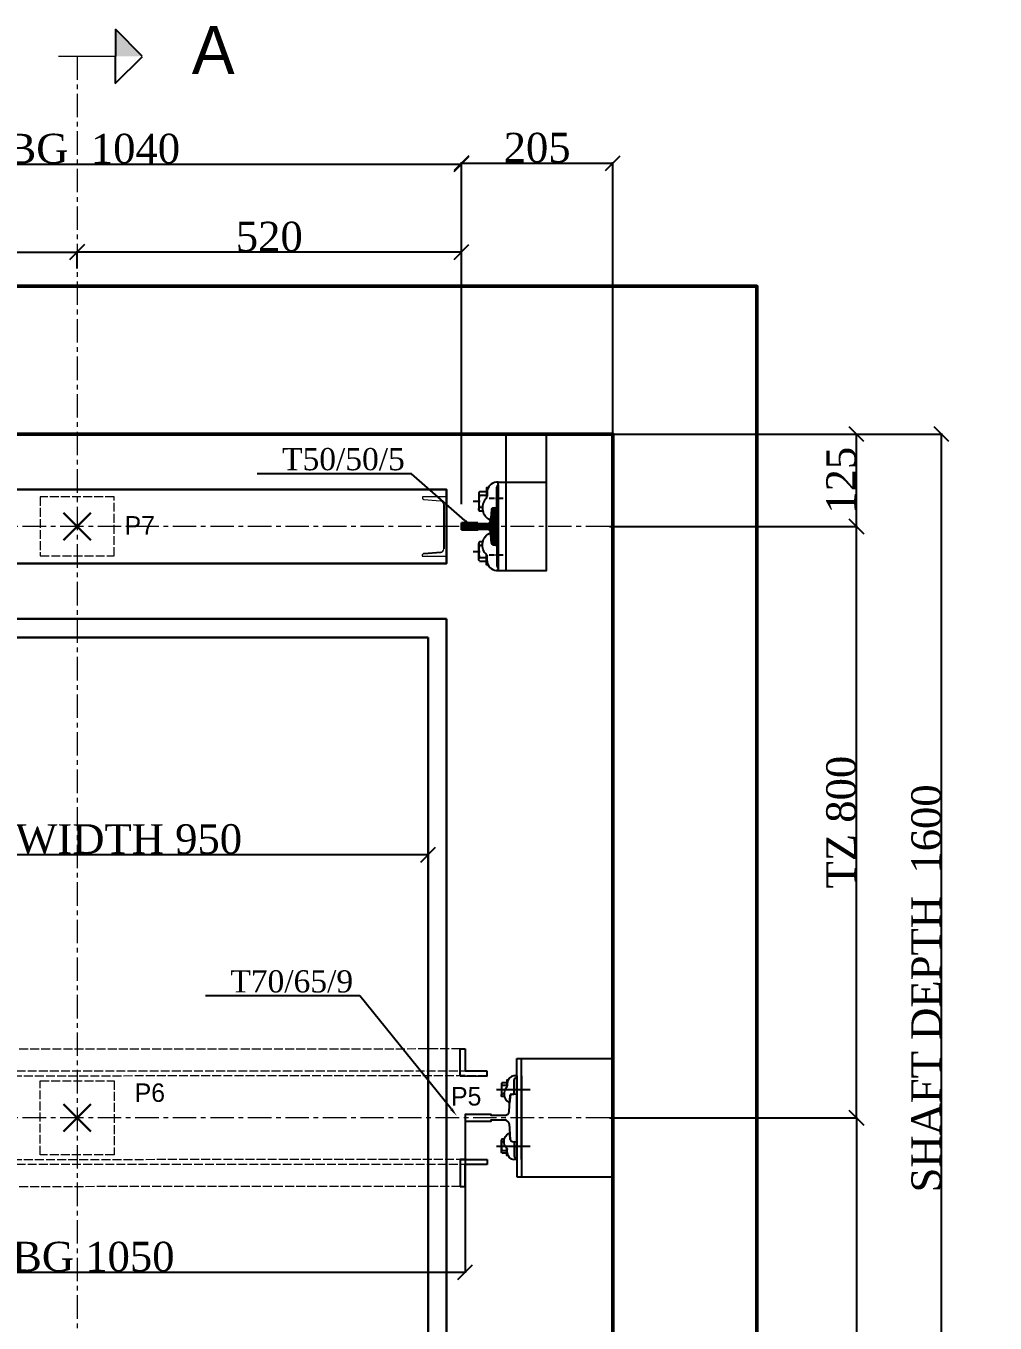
# Model space of a CAD drawing. Header units: millimetres. Extents: x 130 to 2627, y 155 to 3151.
# Drawn here: x 1316 to 2627, y 1396 to 3151 of the extents above; entities that cross this region are included whole.
import ezdxf
from ezdxf import colors
from ezdxf.entities.mleader import LeaderData, LeaderLine
from ezdxf.math import Vec2, Vec3

# ---------------------------------------------------------------- set-up
doc = ezdxf.new("R2010")
doc.units = ezdxf.units.MM
for name, pattern in [('ACAD_ISO02W100', [15, 12, -3]), ('ACAD_ISO10W100', [18, 12, -3, 0, -3]), ('CENTER', [50.8, 31.75, -6.35, 6.35, -6.35]), ('CENTER2', [28.575, 19.05, -3.175, 3.175, -3.175])]:
    doc.linetypes.add(name, pattern=pattern)
for name, color, linetype in [('7', 6, 'ACAD_ISO10W100'), ('PDF_0', 7, 'Continuous'), ('PDF_gide rail', 7, 'Continuous')]:
    doc.layers.add(name, color=color, linetype=linetype)
for name, color, linetype, lineweight in [('Car', 3, 'Continuous', 18), ('CL', 2, 'CENTER', 0), ('DL', 8, 'ACAD_ISO02W100', 0), ('step&guides', 3, 'Continuous', 30), ('Wall', 1, 'Continuous', 50)]:
    doc.layers.add(name, color=color, linetype=linetype, lineweight=lineweight)
doc.styles.add('nassar2', font='cent.shx', dxfattribs={"height": 60})
doc.styles.add('top', font='cent.shx', dxfattribs={"height": 40})
doc.dimstyles.new('top', dxfattribs={"dimtxt": 35, "dimasz": 20, "dimexe": 1.25, "dimexo": 0.625, "dimtad": 1, "dimtxsty": 'top', "dimblk": 'OBLIQUE', "dimcen": 2.5, "dimadec": 0, "dimazin": 0, "dimtfac": 1, "dimtmove": 0, "dimatfit": 3, "dimldrblk": 'OBLIQUE', "dimfxl": 1, "dimarcsym": 0})
pattern_1 = [(45, (18899.27063, -6897.71146), (-0.08838834765, 0.08838834765), [])]

# ---------------------------------------------------------------- blocks, each defined once
blk = doc.blocks.new('_Oblique')
at = {"color": 0, "linetype": 'ByBlock', "lineweight": -2}
blk.add_line((-0.5, -0.5), (0.5, 0.5), dxfattribs=at)
blk = doc.blocks.new('*D35')
at = {"color": 0, "lineweight": -2, "transparency": 16777216}
for p, q in [((864.9, 2599.2), (864.9, 2846.2)), ((864.9, 2844.9), (1384.9, 2844.9)), ((1384.9, 2831.2), (1384.9, 2846.2))]:
    blk.add_line(p, q, dxfattribs=at)
at = {"layer": 'Defpoints', "color": 0, "transparency": 16777216}
for p in [(1384.9, 2844.9), (1384.9, 2830.5), (864.9, 2598.6)]:
    blk.add_point(p, dxfattribs=at)
at = {"color": 0, "lineweight": -2, "transparency": 16777216, "xscale": 20, "yscale": 20, "zscale": 20, "rotation": 180}
blk.add_blockref('_Oblique', (864.9, 2844.9), dxfattribs=at)
at = {"color": 0, "lineweight": -2, "transparency": 16777216, "xscale": 20, "yscale": 20, "zscale": 20}
blk.add_blockref('_Oblique', (1384.9, 2844.9), dxfattribs=at)
at = {"color": 0, "transparency": 16777216, "insert": (1124.9, 2865.6), "char_height": 40, "attachment_point": 5, "style": 'top'}
blk.add_mtext('520', dxfattribs=at)
blk = doc.blocks.new('*D36')
at = {"color": 0, "lineweight": -2, "transparency": 16777216}
for p, q in [((1384.9, 2822.4), (1384.9, 2846.2)), ((1904.9, 2844.9), (1384.9, 2844.9)), ((1904.9, 2599.2), (1904.9, 2846.2))]:
    blk.add_line(p, q, dxfattribs=at)
at = {"layer": 'Defpoints', "color": 0, "transparency": 16777216}
for p in [(1384.9, 2844.9), (1384.9, 2821.7), (1904.9, 2598.6)]:
    blk.add_point(p, dxfattribs=at)
at = {"color": 0, "lineweight": -2, "transparency": 16777216, "xscale": 20, "yscale": 20, "zscale": 20, "rotation": 180}
blk.add_blockref('_Oblique', (1384.9, 2844.9), dxfattribs=at)
at = {"color": 0, "lineweight": -2, "transparency": 16777216, "xscale": 20, "yscale": 20, "zscale": 20}
blk.add_blockref('_Oblique', (1904.9, 2844.9), dxfattribs=at)
at = {"color": 0, "transparency": 16777216, "insert": (1644.9, 2865.6), "char_height": 40, "attachment_point": 5, "style": 'top'}
blk.add_mtext('520', dxfattribs=at)
blk = doc.blocks.new('*D37')
at = {"color": 0, "lineweight": -2, "transparency": 16777216}
for p, q in [((864.9, 2504), (864.9, 2965.2)), ((864.9, 2964), (1904.9, 2964)), ((1904.9, 2504), (1904.9, 2965.2))]:
    blk.add_line(p, q, dxfattribs=at)
at = {"layer": 'Defpoints', "color": 0, "transparency": 16777216}
for p in [(1904.9, 2964), (864.9, 2503.4), (1904.9, 2503.4)]:
    blk.add_point(p, dxfattribs=at)
at = {"color": 0, "lineweight": -2, "transparency": 16777216, "xscale": 20, "yscale": 20, "zscale": 20, "rotation": 180}
blk.add_blockref('_Oblique', (864.9, 2964), dxfattribs=at)
at = {"color": 0, "lineweight": -2, "transparency": 16777216, "xscale": 20, "yscale": 20, "zscale": 20}
blk.add_blockref('_Oblique', (1904.9, 2964), dxfattribs=at)
at = {"color": 0, "transparency": 16777216, "insert": (1384.9, 2984.6), "char_height": 40, "attachment_point": 5, "style": 'top'}
blk.add_mtext('DBG  1040', dxfattribs=at)
blk = doc.blocks.new('*D39')
at = {"color": 0, "lineweight": -2, "transparency": 16777216}
for p, q in [((1904.9, 2504), (1904.9, 2966.5)), ((2109.9, 2474.2), (2109.9, 2966.5)), ((1904.9, 2965.2), (2109.9, 2965.2))]:
    blk.add_line(p, q, dxfattribs=at)
at = {"layer": 'Defpoints', "color": 0, "transparency": 16777216}
for p in [(2109.9, 2965.2), (1904.9, 2503.4), (2109.9, 2473.6)]:
    blk.add_point(p, dxfattribs=at)
at = {"color": 0, "lineweight": -2, "transparency": 16777216, "xscale": 20, "yscale": 20, "zscale": 20, "rotation": 180}
blk.add_blockref('_Oblique', (1904.9, 2965.2), dxfattribs=at)
at = {"color": 0, "lineweight": -2, "transparency": 16777216, "xscale": 20, "yscale": 20, "zscale": 20}
blk.add_blockref('_Oblique', (2109.9, 2965.2), dxfattribs=at)
at = {"color": 0, "transparency": 16777216, "insert": (2007.4, 2985.9), "char_height": 40, "attachment_point": 5, "style": 'top'}
blk.add_mtext('205', dxfattribs=at)
blk = doc.blocks.new('*D47')
at = {"color": 0, "lineweight": -2, "transparency": 16777216}
for p, q in [((2341.7, 2598.6), (2440.9, 2598.6)), ((2439.6, 2473.6), (2439.6, 2598.6)), ((2105.5, 2473.6), (2440.9, 2473.6))]:
    blk.add_line(p, q, dxfattribs=at)
at = {"layer": 'Defpoints', "color": 0, "transparency": 16777216}
for p in [(2341, 2598.6), (2439.6, 2598.6), (2104.9, 2473.6)]:
    blk.add_point(p, dxfattribs=at)
at = {"color": 0, "lineweight": -2, "transparency": 16777216, "xscale": 20, "yscale": 20, "zscale": 20}
for p, rotation in [((2439.6, 2598.6), 90), ((2439.6, 2473.6), 270)]:
    blk.add_blockref('_Oblique', p, dxfattribs=dict(at, rotation=rotation))
at = {"color": 0, "transparency": 16777216, "insert": (2419, 2536.1), "char_height": 40, "attachment_point": 5, "rotation": 90, "style": 'top'}
blk.add_mtext('125', dxfattribs=at)
blk = doc.blocks.new('*D48')
at = {"color": 0, "lineweight": -2, "transparency": 16777216}
for p, q in [((2105.5, 1673.6), (2440.9, 1673.6)), ((2439.6, 1673.6), (2439.6, 998.6)), ((2110.5, 998.6), (2440.9, 998.6))]:
    blk.add_line(p, q, dxfattribs=at)
at = {"layer": 'Defpoints', "color": 0, "transparency": 16777216}
for p in [(2104.9, 1673.6), (2109.9, 998.6), (2439.6, 998.6)]:
    blk.add_point(p, dxfattribs=at)
at = {"color": 0, "lineweight": -2, "transparency": 16777216, "xscale": 20, "yscale": 20, "zscale": 20}
for p, rotation in [((2439.6, 1673.6), 90), ((2439.6, 998.6), 270)]:
    blk.add_blockref('_Oblique', p, dxfattribs=dict(at, rotation=rotation))
at = {"color": 0, "transparency": 16777216, "insert": (2419, 1336.1), "char_height": 40, "attachment_point": 5, "rotation": 90, "style": 'top'}
blk.add_mtext('675', dxfattribs=at)
blk = doc.blocks.new('*D49')
at = {"color": 0, "lineweight": -2, "transparency": 16777216}
for p, q in [((2110.5, 2473.6), (2440.9, 2473.6)), ((2439.6, 1673.6), (2439.6, 2473.6)), ((2105.5, 1673.6), (2440.9, 1673.6))]:
    blk.add_line(p, q, dxfattribs=at)
at = {"layer": 'Defpoints', "color": 0, "transparency": 16777216}
for p in [(2109.9, 2473.6), (2439.6, 2473.6), (2104.9, 1673.6)]:
    blk.add_point(p, dxfattribs=at)
at = {"color": 0, "lineweight": -2, "transparency": 16777216, "xscale": 20, "yscale": 20, "zscale": 20}
for p, rotation in [((2439.6, 2473.6), 90), ((2439.6, 1673.6), 270)]:
    blk.add_blockref('_Oblique', p, dxfattribs=dict(at, rotation=rotation))
at = {"color": 0, "transparency": 16777216, "insert": (2419, 2073.6), "char_height": 40, "attachment_point": 5, "rotation": 90, "style": 'top'}
blk.add_mtext('TZ 800', dxfattribs=at)
blk = doc.blocks.new('*D62')
at = {"color": 0, "lineweight": -2, "transparency": 16777216}
for p, q in [((859.9, 1668.5), (859.9, 1463.6)), ((1909.9, 1677.5), (1909.9, 1463.6)), ((859.9, 1464.8), (1909.9, 1464.8))]:
    blk.add_line(p, q, dxfattribs=at)
at = {"layer": 'Defpoints', "color": 0, "transparency": 16777216}
for p in [(859.9, 1669.1), (1909.9, 1678.1), (1909.9, 1464.8)]:
    blk.add_point(p, dxfattribs=at)
at = {"color": 0, "lineweight": -2, "transparency": 16777216, "xscale": 20, "yscale": 20, "zscale": 20, "rotation": 180}
blk.add_blockref('_Oblique', (859.9, 1464.8), dxfattribs=at)
at = {"color": 0, "lineweight": -2, "transparency": 16777216, "xscale": 20, "yscale": 20, "zscale": 20}
blk.add_blockref('_Oblique', (1909.9, 1464.8), dxfattribs=at)
at = {"color": 0, "transparency": 16777216, "insert": (1384.9, 1485.5), "char_height": 40, "attachment_point": 5, "style": 'top'}
blk.add_mtext('DBG 1050', dxfattribs=at)
blk = doc.blocks.new('*D63')
at = {"color": 0, "lineweight": -2, "transparency": 16777216}
for p, q in [((909.9, 2323), (909.9, 2028.4)), ((1859.9, 2323), (1859.9, 2028.4)), ((909.9, 2029.6), (1859.9, 2029.6))]:
    blk.add_line(p, q, dxfattribs=at)
at = {"layer": 'Defpoints', "color": 0, "transparency": 16777216}
for p in [(909.9, 2323.6), (1859.9, 2323.6), (1859.9, 2029.6)]:
    blk.add_point(p, dxfattribs=at)
at = {"color": 0, "lineweight": -2, "transparency": 16777216, "xscale": 20, "yscale": 20, "zscale": 20, "rotation": 180}
blk.add_blockref('_Oblique', (909.9, 2029.6), dxfattribs=at)
at = {"color": 0, "lineweight": -2, "transparency": 16777216, "xscale": 20, "yscale": 20, "zscale": 20}
blk.add_blockref('_Oblique', (1859.9, 2029.6), dxfattribs=at)
at = {"color": 0, "transparency": 16777216, "insert": (1384.9, 2050.3), "char_height": 40, "attachment_point": 5, "style": 'top'}
blk.add_mtext('CAR WIDTH 950', dxfattribs=at)
blk = doc.blocks.new('*D54')
at = {"color": 0, "lineweight": -2, "transparency": 16777216}
for p, q in [((2105.5, 2598.6), (2556, 2598.6)), ((2554.7, 998.6), (2554.7, 2598.6)), ((2105.5, 998.6), (2556, 998.6))]:
    blk.add_line(p, q, dxfattribs=at)
at = {"layer": 'Defpoints', "color": 0, "transparency": 16777216}
for p in [(2104.9, 2598.6), (2554.7, 2598.6), (2104.9, 998.6)]:
    blk.add_point(p, dxfattribs=at)
at = {"color": 0, "lineweight": -2, "transparency": 16777216, "xscale": 20, "yscale": 20, "zscale": 20}
for p, rotation in [((2554.7, 2598.6), 90), ((2554.7, 998.6), 270)]:
    blk.add_blockref('_Oblique', p, dxfattribs=dict(at, rotation=rotation))
at = {"color": 0, "transparency": 16777216, "insert": (2534.1, 1848.6), "char_height": 40, "attachment_point": 5, "rotation": 90, "style": 'top'}
blk.add_mtext('SHAFT DEPTH  1600', dxfattribs=at)

msp = doc.modelspace()

# ---------------------------------------------------------------- hatches: boundary and pattern name
h = msp.add_hatch()
h.set_pattern_fill('ANSI31', color=256)
h.set_pattern_definition(pattern_1)
h.paths.add_polyline_path([(1954.853, 2498.702), (1949.554, 2498.702, 0.26508525), (1946.053, 2496.018), (1944.239, 2481.569, -0.36605419), (1939.661, 2477.334), (1927.081, 2477.334), (1927.081, 2478.234), (1904.853, 2478.234), (1904.853, 2473.702), (1954.853, 2473.702)])
h = msp.add_hatch()
h.set_pattern_fill('ANSI31', color=256)
h.set_pattern_definition(pattern_1)
edge = h.paths.add_edge_path()
edge.add_line((1954.853, 2448.23), (1949.554, 2448.23))
edge.add_arc((1950.158, 2452.643), 4.453, 202.826875, 262.21404, ccw=False)
edge.add_line((1946.053, 2450.915), (1944.239, 2465.363))
edge.add_arc((1939.445, 2464.773), 4.83, 7.012299, 87.433754)
edge.add_line((1939.661, 2469.599), (1927.081, 2469.599))
edge.add_line((1927.081, 2469.599), (1927.081, 2468.698))
edge.add_line((1927.081, 2468.698), (1904.853, 2468.698))
edge.add_line((1904.853, 2468.698), (1904.853, 2473.702))
edge.add_line((1904.853, 2473.702), (1954.853, 2473.702))
edge.add_line((1954.853, 2473.702), (1954.853, 2448.23))
at = {"layer": 'Car', "lineweight": 25, "ltscale": 4, "transparency": 16777216}
h = msp.add_hatch(color=256, dxfattribs=at)
h.dxf.hatch_style = 1
h.paths.add_polyline_path([(1436.521, 3109.839), (1436.622, 3146.59), (1473.051, 3109.738)])

# ---------------------------------------------------------------- linework, layer by layer
for p, q in [((664.853, 2598.584), (2104.853, 2598.584)), ((1954.853, 2498.466), (1954.853, 2533.518)), ((1954.853, 2533.518), (2020.265, 2533.518)), ((1881.077, 2503.302), (1881.077, 2443.356)), ((1949.554, 2498.702), (1954.853, 2498.702)), ((1954.853, 2498.466), (1954.853, 2448.466)), ((1904.853, 2478.352), (1904.853, 2469.052)), ((1927.081, 2478.352), (1904.853, 2478.352)), ((1904.853, 2478.352), (1904.853, 2469.052)), ((1904.853, 2469.052), (1904.853, 2478.352)), ((1904.853, 2478.234), (1904.853, 2468.934)), ((1927.081, 2478.234), (1904.853, 2478.234)), ((1904.853, 2478.234), (1904.853, 2468.934)), ((1927.081, 2477.334), (1927.081, 2478.352)), ((1939.661, 2477.334), (1927.081, 2477.334)), ((1927.081, 2469.052), (1904.853, 2469.052)), ((1927.081, 2468.934), (1904.853, 2468.934)), ((1927.081, 2470.071), (1927.081, 2469.052)), ((1939.661, 2469.982), (1927.081, 2469.982)), ((1949.554, 2448.702), (1954.718, 2448.702)), ((1949.554, 2448.702), (1954.853, 2448.702)), ((1954.853, 2448.466), (1954.853, 2413.886)), ((1952.352, 2413.886), (2020.265, 2413.886)), ((1979.853, 1753.584), (2109.853, 1753.584)), ((1979.853, 1706.084), (1979.853, 1641.084)), ((1909.853, 1678.084), (1909.853, 1669.084)), ((1979.853, 1593.584), (2109.853, 1593.584))]:
    msp.add_line(p, q)
at = {"ltscale": 5, "transparency": 33554666}
for p, q in [((1903.279, 1730.138), (1903.335, 1766.659)), ((1903.335, 1766.659), (1909.909, 1766.649)), ((1909.909, 1766.649), (1909.863, 1736.702)), ((1909.853, 1730.128), (1903.279, 1730.138)), ((1903.279, 1730.138), (1939.8, 1730.082)), ((1939.81, 1736.656), (1909.863, 1736.702)), ((1939.8, 1730.082), (1939.81, 1736.656)), ((1903.279, 1617.03), (1939.8, 1617.086)), ((1909.853, 1617.04), (1903.279, 1617.03)), ((1903.279, 1617.03), (1903.335, 1580.51)), ((1939.8, 1617.086), (1939.81, 1610.513)), ((1939.81, 1610.513), (1909.863, 1610.467)), ((1909.909, 1580.52), (1909.863, 1610.467)), ((1903.335, 1580.51), (1909.909, 1580.52))]:
    msp.add_line(p, q, dxfattribs=at)
msp.add_lwpolyline([(1964.853, 2413.886), (2020.265, 2413.886), (2020.265, 2598.584), (1964.853, 2598.584)], close=True)
at = {"layer": 'Car', "lineweight": 25, "ltscale": 4, "transparency": 33554666}
for p, q in [((1436.622, 3146.59, -114), (1436.42, 3073.088, -114)), ((1473.051, 3109.738, -114), (1436.622, 3146.59, -114)), ((1436.42, 3073.088, -114), (1473.167, 3109.612, -114))]:
    msp.add_line(p, q, dxfattribs=at)
at = {"layer": 'Car', "ltscale": 4, "transparency": 33554666}
msp.add_line((1359.733, 3109.839, -114), (1436.521, 3109.839, -114), dxfattribs=at)
at = {"layer": 'Car', "linetype": 'CENTER2', "lineweight": 30, "ltscale": 4, "transparency": 33554666}
for p, q in [((1366.356, 2455.088), (1403.349, 2492.081)), ((1403.349, 2455.088), (1366.356, 2492.081)), ((1403.349, 1655.088), (1366.356, 1692.081)), ((1366.356, 1655.088), (1403.349, 1692.081))]:
    msp.add_line(p, q, dxfattribs=at)
at = {"layer": 'CL'}
for p, q in [((1384.853, 3109.839, -110.467), (1384.853, 326.281)), ((2104.853, 2473.584), (664.853, 2473.584)), ((2104.853, 1673.584), (664.853, 1673.584))]:
    msp.add_line(p, q, dxfattribs=at)
at = {"layer": 'DL'}
for p, q in [((1903.335, 1766.659), (859.797, 1766.395)), ((1930.027, 1736.671), (829.896, 1736.341)), ((1939.8, 1730.138), (829.906, 1730.082)), ((1939.8, 1617.03), (829.905, 1616.754)), ((1930.027, 1610.498), (859.843, 1610.284)), ((1903.335, 1580.51), (864.322, 1580.254))]:
    msp.add_line(p, q, dxfattribs=at)
for points in [[(1334.99, 2433.683), (1434.99, 2433.683), (1434.99, 2513.683), (1334.99, 2513.683)], [(1434.853, 1623.584), (1334.853, 1623.584), (1334.853, 1723.584), (1434.853, 1723.584)]]:
    msp.add_lwpolyline(points, close=True, dxfattribs=at)
at = {"layer": 'PDF_0', "lineweight": 25}
for points in [[(1954.853, 2533.518), (1952.352, 2533.518)], [(1954.853, 2530.054), (1954.853, 2416.878)], [(1954.853, 2416.878), (1954.853, 2530.054)], [(1954.853, 2530.054), (1954.853, 2416.878)], [(1928.452, 2518.185), (1928.452, 2496.705)], [(1929.407, 2520.826), (1938.683, 2520.826)], [(1939.659, 2520.338), (1939.659, 2514.48)], [(1942.322, 2511.713), (1948.963, 2511.713)], [(1949.589, 2511.713), (1950.628, 2511.713)], [(1951.524, 2511.713), (1961.538, 2511.713)], [(1952.84, 2500.811), (1952.84, 2526.684)], [(1920.62, 2507.645), (1928.431, 2507.645)], [(1920.62, 2507.645), (1928.431, 2507.645)], [(1929.407, 2507.645), (1930.384, 2507.645)], [(1933.313, 2499.346), (1929.407, 2499.346)], [(1945.517, 2496.417), (1944.541, 2484.701)], [(1947.47, 2498.858), (1949.423, 2498.858), (1952.039, 2498.947)], [(1945.517, 2450.988), (1944.541, 2462.704)], [(1920.62, 2439.76), (1928.431, 2439.76)], [(1920.62, 2439.76), (1928.431, 2439.76)], [(1928.452, 2429.22), (1928.452, 2450.699)], [(1933.313, 2448.058), (1929.407, 2448.058)], [(1929.407, 2439.76), (1930.384, 2439.76)], [(1947.47, 2448.547), (1949.423, 2448.547), (1952.039, 2448.458)], [(1952.84, 2446.594), (1952.84, 2420.721)], [(1854.172, 2437.22), (1876.829, 2438.636)], [(1929.407, 2426.579), (1938.683, 2426.579)], [(1939.659, 2427.067), (1939.659, 2432.925)], [(1942.322, 2435.221), (1948.963, 2435.221)], [(1949.589, 2435.221), (1950.628, 2435.221)], [(1951.524, 2435.221), (1961.538, 2435.221)], [(1954.853, 2413.886), (1952.352, 2413.886)], [(1979.853, 1616.996), (1979.853, 1753.584)], [(1986.345, 1616.996), (1986.345, 1753.584)], [(1959.781, 1721.174), (1966.356, 1721.174)], [(1967.048, 1720.828), (1967.048, 1716.675)], [(1979.853, 1730.172), (1976.046, 1730.172)], [(1976.392, 1706.985), (1976.392, 1725.327)], [(1977.084, 1730.172), (1977.084, 1730.172)], [(1978.469, 1727.404), (1979.853, 1727.404)], [(1979.853, 1730.172), (1979.853, 1616.996)], [(1979.853, 1730.172), (1979.853, 1593.584)], [(1986.345, 1730.172), (1986.345, 1616.996)], [(1986.345, 1616.996), (1986.345, 1730.172)], [(1986.345, 1730.172), (1986.345, 1616.996)], [(1986.345, 1730.172), (1986.345, 1593.584)], [(1952.513, 1711.83), (1959.435, 1711.83)], [(1959.103, 1719.302), (1959.103, 1704.075)], [(1959.781, 1711.83), (1960.819, 1711.83)], [(1962.549, 1705.947), (1959.781, 1705.947)], [(1961.165, 1711.83), (1968.086, 1711.83)], [(1968.432, 1711.83), (1969.471, 1711.83)], [(1969.817, 1711.83), (1976.738, 1711.83)], [(1970.743, 1702.758), (1970.373, 1695.572)], [(1972.585, 1705.601), (1973.97, 1705.601), (1975.816, 1705.76)], [(1977.43, 1711.83), (1978.123, 1711.83)], [(1978.815, 1711.83), (1985.456, 1711.83)], [(1986.082, 1711.83), (1987.121, 1711.83)], [(1988.017, 1711.83), (1998.031, 1711.83)], [(1970.509, 1695.565), (1970.509, 1695.565)], [(1970.743, 1644.41), (1970.373, 1651.597)], [(1970.509, 1651.604), (1970.509, 1651.604)], [(1952.513, 1635.338), (1959.435, 1635.338)], [(1959.103, 1627.866), (1959.103, 1643.094)], [(1962.549, 1641.222), (1959.781, 1641.222)], [(1959.781, 1635.338), (1960.819, 1635.338)], [(1961.165, 1635.338), (1968.086, 1635.338)], [(1968.432, 1635.338), (1969.471, 1635.338)], [(1969.817, 1635.338), (1976.738, 1635.338)], [(1976.392, 1640.183), (1976.392, 1621.841)], [(1977.43, 1635.338), (1978.123, 1635.338)], [(1978.815, 1635.338), (1985.456, 1635.338)], [(1986.082, 1635.338), (1987.121, 1635.338)], [(1988.017, 1635.338), (1998.031, 1635.338)], [(1959.781, 1625.994), (1966.356, 1625.994)], [(1967.048, 1626.34), (1967.048, 1630.493)], [(1979.853, 1616.996), (1976.046, 1616.996)], [(1977.084, 1616.996), (1977.084, 1616.996)], [(1978.469, 1619.765), (1979.853, 1619.765)]]:
    msp.add_lwpolyline(points, dxfattribs=at)
at = {"layer": 'PDF_0', "lineweight": 13}
msp.add_lwpolyline([(1854.172, 2437.22), (1853.7, 2437.22), (1853.228, 2436.748), (1852.756, 2436.276), (1852.284, 2435.804), (1851.812, 2435.332), (1851.812, 2434.86), (1851.812, 2433.444), (1884.853, 2433.444), (1884.853, 2513.686), (1852.284, 2513.686), (1852.284, 2512.27), (1852.284, 2511.798), (1852.284, 2511.326), (1852.756, 2510.854), (1852.756, 2510.382), (1853.228, 2510.382), (1853.7, 2509.91), (1854.172, 2509.91), (1854.644, 2509.91), (1876.357, 2508.494)], dxfattribs=at)
at = {"layer": 'PDF_0', "lineweight": 25}
for points in [[(1929.404, 2520.427, 0.42555746), (1929.407, 2515.944), (1938.683, 2515.944)], [(1938.671, 2512.043, 0.4769017), (1941.636, 2483.591, 0.14500939), (1942.832, 2483.236)], [(1940.635, 2525.708), (1938.683, 2525.708), (1938.683, 2512.039, 0.19879356), (1939.659, 2514.235)], [(1933.801, 2494.464), (1929.407, 2494.464, -0.42555746), (1929.404, 2498.948)], [(1938.671, 2435.362, -0.4769017), (1941.636, 2463.814, -0.14500939), (1942.832, 2464.168)], [(1933.801, 2452.94), (1929.407, 2452.94, 0.42555746), (1929.404, 2448.457)], [(1929.404, 2426.977, -0.42555746), (1929.407, 2431.461), (1938.683, 2431.461)], [(1940.635, 2421.697), (1938.683, 2421.697), (1938.683, 2435.366, -0.19879356), (1939.659, 2433.169)], [(1959.778, 1720.892, 0.42555746), (1959.781, 1717.713), (1966.356, 1717.713)], [(1967.74, 1724.635), (1966.356, 1724.635), (1966.356, 1714.945, 0.19879356), (1967.048, 1716.502)], [(1962.895, 1702.486), (1959.781, 1702.486, -0.42555746), (1959.778, 1705.664)], [(1966.348, 1714.948, 0.4769017), (1968.45, 1694.778, 0.14500939), (1969.298, 1694.526)], [(1966.348, 1632.221, -0.4769017), (1968.45, 1652.391, -0.14500939), (1969.298, 1652.642)], [(1962.895, 1644.682), (1959.781, 1644.682, 0.42555746), (1959.778, 1641.504)], [(1967.74, 1622.534), (1966.356, 1622.534), (1966.356, 1632.224, -0.19879356), (1967.048, 1630.666)], [(1959.778, 1626.277, -0.42555746), (1959.781, 1629.455), (1966.356, 1629.455)]]:
    msp.add_lwpolyline(points, format="xyb", dxfattribs=at)
for centre, radius, start, end in [((1953.502, 2519.718), 13.848, 94.764301, 178.447705), ((1955.899, 2526.554), 3.062, 109.97479, 177.565369), ((1961.87, 2507.401), 33.439, 165.750386, 194.249614), ((1948.61, 2495.944), 3.129, 111.372873, 171.307511), ((1950.709, 2500.623), 2.139, 308.432243, 5.040786), ((1943.27, 2484.455), 1.295, 250.254053, 10.952428), ((1961.87, 2440.004), 33.439, 165.750386, 194.249614), ((1948.61, 2451.46), 3.129, 188.692489, 248.627127), ((1950.709, 2446.782), 2.139, 354.959214, 51.567757), ((1953.502, 2427.686), 13.848, 181.552295, 265.235699), ((1955.899, 2420.851), 3.062, 182.434631, 250.02521), ((1976.862, 1720.389), 9.817, 94.764301, 178.447705), ((1978.561, 1725.235), 2.171, 92.434631, 177.565369), ((1982.794, 1711.657), 23.705, 165.750386, 194.249614), ((1973.105, 1703.152), 2.503, 101.990352, 160.702621), ((1975.189, 1706.803), 1.217, 301.035537, 8.62894), ((1969.257, 1695.645), 1.119, 272.099382, 356.25679), ((1969.257, 1651.524), 1.119, 3.74321, 87.900618), ((1982.794, 1635.511), 23.705, 165.750386, 194.249614), ((1975.189, 1640.366), 1.217, 351.37106, 58.964463), ((1976.862, 1626.779), 9.817, 181.552295, 265.235699), ((1978.561, 1621.934), 2.171, 182.434631, 267.565369)]:
    msp.add_arc(centre, radius, start, end, dxfattribs=at)
at = {"layer": 'PDF_0', "lineweight": 13}
for centre, radius, start, end in [((1875.035, 2502.551), 6.088, 7.084044, 77.463334), ((1876.033, 2443.649), 5.052, 273.361842, 356.68247)]:
    msp.add_arc(centre, radius, start, end, dxfattribs=at)
at = {"layer": 'PDF_gide rail', "lineweight": 25}
for points in [[(1946.053, 2496.018), (1944.267, 2481.497)], [(1946.053, 2451.387), (1944.267, 2465.908)], [(1946.053, 2451.387), (1944.267, 2465.908)], [(1969.674, 1681.972), (1970.743, 1703.98)], [(1973.959, 1641.558), (1979.853, 1641.084), (1979.853, 1706.084), (1979.853, 1706.084)], [(1973.959, 1705.611), (1979.853, 1706.084), (1979.853, 1641.084), (1979.853, 1641.084)], [(1964.277, 1676.584), (1945.124, 1676.584), (1945.124, 1678.084), (1909.853, 1678.084), (1909.853, 1669.084), (1945.124, 1669.084), (1945.124, 1670.584), (1964.277, 1670.584)], [(1969.674, 1665.196), (1970.743, 1644.41)]]:
    msp.add_lwpolyline(points, dxfattribs=at)
for centre, radius, start, end in [((1950.158, 2494.29), 4.453, 97.78596, 157.173125), ((1939.445, 2482.159), 4.83, 272.566246, 353.433042), ((1939.767, 2465.47), 4.514, 4.441437, 91.341102), ((1950.158, 2453.115), 4.453, 202.826875, 262.21404), ((1950.158, 2453.115), 4.453, 202.826875, 262.21404), ((1974.636, 1701.608), 4.059, 99.590679, 163.538462), ((1962.273, 1683.989), 7.671, 285.142512, 344.7569), ((1962.273, 1663.179), 7.671, 15.2431, 74.857488), ((1974.636, 1645.56), 4.059, 196.461538, 260.409321), ((1974.636, 1645.56), 4.059, 196.461538, 260.409321)]:
    msp.add_arc(centre, radius, start, end, dxfattribs=at)
at = {"layer": 'step&guides'}
for p, q in [((884.853, 2348.584), (1884.853, 2348.584)), ((1884.853, 2348.584), (1884.853, 1098.584)), ((909.853, 2323.584), (1859.853, 2323.584)), ((1859.853, 2323.584), (1859.853, 1123.584))]:
    msp.add_line(p, q, dxfattribs=at)
msp.add_lwpolyline([(884.853, 2423.584), (1884.853, 2423.565), (1884.853, 2523.565), (884.853, 2523.584)], close=True, dxfattribs=at)
at = {"layer": 'Wall'}
for points in [[(1919.853, 798.584), (2304.853, 798.584), (2304.853, 2798.584), (464.853, 2798.584), (464.853, 798.584), (849.853, 798.584)], [(849.853, 998.584), (659.853, 998.584), (659.853, 2598.584), (2109.853, 2598.584), (2109.853, 998.584), (1919.853, 998.584)]]:
    msp.add_lwpolyline(points, dxfattribs=at)

# ---------------------------------------------------------------- texts
at = {"ltscale": 4, "transparency": 33554666, "insert": (1598.343, 3150.635, -114), "char_height": 65, "attachment_point": 3, "rotation": 359.727953}
msp.add_mtext_dynamic_manual_height_columns('A', width=315.98199, gutter_width=125, heights=[0], dxfattribs=at)
at = {"linetype": 'ACAD_ISO02W100', "ltscale": 4, "transparency": 33554666, "char_height": 25}
for s, insert, attachment_point in [('P7', (1449.152, 2487.561), 1), ('P6', (1462.813, 1720.056), 1), ('P5', (1931.878, 1715.177), 3)]:
    msp.add_mtext_dynamic_manual_height_columns(s, width=377.71746, gutter_width=125, heights=[0], dxfattribs=dict(at, insert=insert, attachment_point=attachment_point))
at = {"layer": '7', "ltscale": 4, "char_height": 30, "attachment_point": 3}
for s, insert in [('{\\Fcent|c0;T50/50/5}', (1828.33, 2579.702)), ('{\\Fcent|c0;T70/65/9}', (1758.33, 1873.149))]:
    msp.add_mtext_dynamic_manual_height_columns(s, width=812.66208, gutter_width=175, heights=[0], dxfattribs=dict(at, insert=insert))

# ---------------------------------------------------------------- dimensions: what is measured, and where the dimension line sits
for base, p1, p2, text, picture, middle in [((1904.853, 2963.976), (864.853, 2503.352), (1904.853, 2503.352), 'DBG  <>', '*D37', (1384.853, 2984.601)), ((1859.853, 2029.632), (909.853, 2323.584), (1859.853, 2323.584), 'CAR WIDTH <>', '*D63', (1384.853, 2050.257)), ((1909.853, 1464.837), (859.853, 1669.084), (1909.853, 1678.084), 'DBG <>', '*D62', (1384.853, 1485.462))]:
    dim = msp.add_linear_dim(base=base, p1=p1, p2=p2, text=text, dimstyle='top')
    dim.commit()
    dim.dimension.update_dxf_attribs({"geometry": picture, "text_midpoint": middle})
for base, p1, p2, angle, picture, middle in [((2109.853, 2965.226), (1904.853, 2503.352), (2109.853, 2473.584), 180, '*D39', (2007.353, 2985.851)), ((1384.853, 2844.943), (1904.853, 2598.584), (1384.853, 2821.734), 180, '*D36', (1644.853, 2865.568)), ((2439.615, 2598.584), (2104.853, 2473.584), (2341.033, 2598.584), 90, '*D47', (2418.99, 2536.084)), ((2439.615, 998.584), (2104.853, 1673.584), (2109.853, 998.584), 90, '*D48', (2418.99, 1336.084))]:
    dim = msp.add_linear_dim(base=base, p1=p1, p2=p2, angle=angle, dimstyle='top')
    dim.commit()
    dim.dimension.update_dxf_attribs({"geometry": picture, "text_midpoint": middle})
dim = msp.add_linear_dim(base=(1384.853, 2844.943), p1=(864.853, 2598.584), p2=(1384.853, 2830.532), dimstyle='top')
dim.commit()
dim.dimension.update_dxf_attribs({"geometry": '*D35', "text_midpoint": (1124.853, 2865.568)})
dim = msp.add_linear_dim(base=(2554.712, 2598.584), p1=(2104.853, 998.584), p2=(2104.853, 2598.584), angle=90, text='SHAFT DEPTH  <>', dimstyle='top')
dim.commit()
dim.dimension.update_dxf_attribs({"geometry": '*D54', "text_midpoint": (2554.712, 1848.584), "dimtype": 160})
dim = msp.add_linear_dim(base=(2439.615, 2473.584), p1=(2104.853, 1673.584), p2=(2109.853, 2473.584), angle=90, text='TZ <>', dimstyle='top')
dim.commit()
dim.dimension.update_dxf_attribs({"geometry": '*D49', "text_midpoint": (2418.99, 2073.584)})

# ---------------------------------------------------------------- leaders
ml = msp.add_multileader_mtext('Standard')
ml.set_content('', color=256, style='nassar2')
ml.set_leader_properties()
ml.build(insert=Vec2(0, 0))
ml.multileader.update_dxf_attribs({"text_left_attachment_type": 6, "text_right_attachment_type": 6, "arrow_head_size": 12})
ctx = ml.context
ctx.base_point, ctx.char_height, ctx.arrow_head_size, ctx.landing_gap_size, ctx.plane_origin = Vec3(1628.26, 2544.938), 60, 12, 0.09, Vec3(1939.407, 2663.598)
ctx.left_attachment, ctx.right_attachment, ctx.text_align_type = 6, 6, 2
notes = []
notes.append((ctx, [(0, (1, 1, 0), (1837.311, 2544.938), (-1, 0), 208.871, [(0, [(1918.724, 2473.584)], 0, [])])]))
ctx.mtext.insert, ctx.mtext.alignment, ctx.mtext.flow_direction = Vec3(1628.35, 2604.938), 3, 5
ml = msp.add_multileader_mtext('Standard')
ml.set_content('', color=256, style='nassar2')
ml.set_leader_properties()
ml.build(insert=Vec2(0, 0))
ml.multileader.update_dxf_attribs({"text_left_attachment_type": 6, "text_right_attachment_type": 6, "arrow_head_size": 12})
ctx = ml.context
ctx.base_point, ctx.char_height, ctx.arrow_head_size, ctx.landing_gap_size, ctx.plane_origin = Vec3(1558.26, 1838.385), 60, 12, 0.09, Vec3(1939.407, 1866.174)
ctx.left_attachment, ctx.right_attachment, ctx.text_align_type = 6, 6, 2
notes.append((ctx, [(0, (1, 1, 0), (1767.311, 1838.385), (-1, 0), 208.871, [(0, [(1898.724, 1676.16)], 0, [])])]))
ctx.mtext.insert, ctx.mtext.alignment, ctx.mtext.flow_direction = Vec3(1558.35, 1898.385), 3, 5
for ctx, leaders in notes:
    for number, flags, end, landing, length, lines in leaders:
        leader = LeaderData()
        leader.index, (leader.has_last_leader_line, leader.has_dogleg_vector, leader.attachment_direction) = number, flags
        leader.last_leader_point, leader.dogleg_vector, leader.dogleg_length = Vec3(end), Vec3(landing), length
        for number, points, colour, breaks in lines:
            line = LeaderLine()
            line.index, line.vertices, line.color, line.breaks = number, Vec3.list(points), colors.encode_raw_color(colour), breaks
            leader.lines.append(line)
        ctx.leaders.append(leader)

doc.saveas('drawing.dxf')
